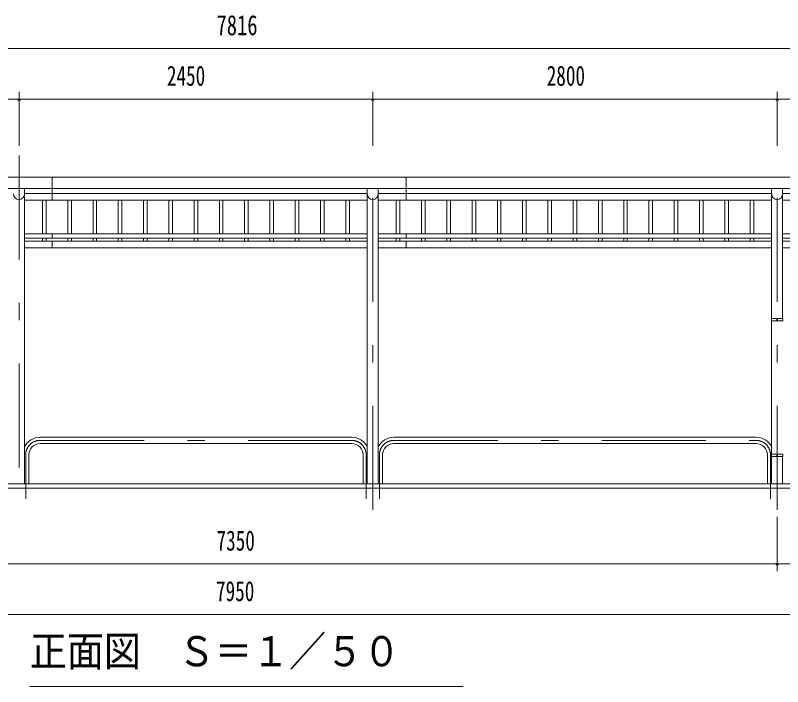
# Model space of a CAD drawing. Units: millimetres, scale not verified, with parts at other scales. Extents: x -23448 to 23452, y -10500 to 10500.
# Drawn here: x -921 to 4393, y 420 to 5067 of the extents above; entities that cross this region are included whole.
import ezdxf
from ezdxf.enums import TextEntityAlignment as Align

# ---------------------------------------------------------------- set-up
doc = ezdxf.new("R2010")
doc.units = ezdxf.units.MM
doc.header["$LTSCALE"] = 60
doc.linetypes.add('USER3', pattern=[24, 12, -5, 2, -5])
for name, color, linetype, lineweight in [('0-2_1-0BOLD', 7, 'Continuous', 18), ('0-3_1-2CENTER', 3, 'USER3', 18), ('0-4_1-4THIN', 4, 'Continuous', 18), ('0-5_1-5DIM', 3, 'Continuous', 18)]:
    doc.layers.add(name, color=color, linetype=linetype, lineweight=lineweight)
doc.styles.add('ＭＳ ゴシック', font='')
doc.styles.get('ＭＳ ゴシック').set_extended_font_data('MS Gothic')

msp = doc.modelspace()

# ---------------------------------------------------------------- linework, layer by layer
at = {"layer": '0-2_1-0BOLD'}
for p, q in [((-665.47, 3788.06), (-665.47, 3947.67)), ((1784.53, 3788.06), (1784.53, 3947.67)), ((-3228.47, 3868.72), (4587.53, 3868.72)), ((-857.32, 3868.72), (-857.32, 1824.67)), ((1516.38, 3834.18), (-857.32, 3834.18)), ((1516.38, 1824.67), (1516.38, 3868.72)), ((1592.68, 3868.72), (1592.68, 1824.67)), ((4316.38, 3834.18), (1592.68, 3834.18)), ((4316.38, 2967.43), (4316.38, 3868.72)), ((4392.68, 3868.72), (4392.68, 2967.43)), ((4587.53, 3834.18), (4392.68, 3834.18)), ((-857.32, 3788.06), (1516.38, 3788.06)), ((1592.68, 3788.06), (4316.38, 3788.06)), ((4392.68, 3788.06), (4587.53, 3788.06)), ((-857.32, 3554.11), (1516.38, 3554.11)), ((1516.38, 3524.57), (-857.32, 3524.57)), ((-665.47, 3524.57), (-665.47, 3554.11)), ((4316.38, 3554.11), (1592.68, 3554.11)), ((1592.68, 3524.57), (4316.38, 3524.57)), ((1784.53, 3524.57), (1784.53, 3554.11)), ((4587.53, 3554.11), (4392.68, 3554.11)), ((4392.68, 3524.57), (4587.53, 3524.57)), ((-857.32, 3503.67), (1516.39, 3503.67)), ((1516.39, 3458.67), (-857.32, 3458.67)), ((-665.47, 3458.67), (-665.47, 3503.67)), ((4316.38, 3503.67), (1592.68, 3503.67)), ((1592.68, 3458.67), (4316.38, 3458.67)), ((1784.53, 3458.67), (1784.53, 3503.67)), ((4587.53, 3503.67), (4392.68, 3503.67)), ((4316.38, 2029.06), (4316.38, 2951.43)), ((4351.48, 2967.43), (4351.48, 2951.43)), ((4357.59, 2959.43), (4351.48, 2959.43)), ((4357.59, 2951.43), (4357.59, 2967.43)), ((-749.12, 2146.02), (1408.17, 2146.02)), ((1700.89, 2146.02), (4208.18, 2146.02)), ((1408.17, 2103.32), (-749.12, 2103.32)), ((4208.18, 2103.32), (1700.89, 2103.32)), ((-827.77, 1824.67), (-827.77, 2024.67)), ((1486.82, 2024.67), (1486.82, 1824.67)), ((1622.24, 1824.67), (1622.24, 2024.67)), ((4286.84, 2024.67), (4286.84, 1824.67)), ((4351.48, 2029.06), (4351.48, 2013.06)), ((4357.59, 2021.06), (4351.48, 2021.06)), ((4357.59, 2013.06), (4357.59, 2029.06)), ((4316.38, 1824.67), (4316.38, 2013.06)), ((4392.68, 2013.06), (4392.68, 1824.67)), ((-3595.47, 1794.67), (4954.54, 1794.67))]:
    msp.add_line(p, q, dxfattribs=at)
for points in [[(4392.68, 3458.67), (4587.53, 3458.67), (4587.53, 3947.67), (-3228.47, 3947.67)], [(4654.53, 1824.67), (-3295.47, 1824.67), (-3295.47, 1794.67)]]:
    msp.add_lwpolyline(points, dxfattribs=at)
for points in [[(4394.29, 2967.43), (4314.78, 2967.43), (4314.78, 2951.43), (4394.29, 2951.43)], [(4394.29, 2029.06), (4314.78, 2029.06), (4314.78, 2013.06), (4394.29, 2013.06)]]:
    msp.add_lwpolyline(points, close=True, dxfattribs=at)
for centre, radius, start, end in [((-895.47, 3830.57), 38.15, 180, 0), ((1554.53, 3830.57), 38.15, 180, 0), ((4354.53, 3830.57), 38.15, 180, 0), ((-749.12, 2024.67), 121.35, 90, 153.07823), ((1408.17, 2024.67), 121.35, 26.91106, 90), ((1700.89, 2024.67), 121.35, 90, 153.08894), ((4208.18, 2024.67), 121.35, 26.92177, 90), ((-749.12, 2024.67), 78.65, 90, 180), ((1408.17, 2024.67), 78.65, 0, 90), ((1700.89, 2024.67), 78.65, 90, 180), ((4208.18, 2024.67), 78.65, 0, 90)]:
    msp.add_arc(centre, radius, start, end, dxfattribs=at)
at = {"layer": '0-3_1-2CENTER'}
for p, q in [((-895.47, 4097.68), (-895.47, 1644.67)), ((1554.53, 1644.67), (1554.53, 4097.68)), ((4354.53, 1644.67), (4354.53, 4097.68)), ((-749.12, 2124.67), (1408.17, 2124.67)), ((1700.89, 2124.67), (4208.18, 2124.67)), ((-849.12, 1719.67), (-849.12, 2024.67)), ((1508.17, 2024.67), (1508.17, 1719.67)), ((1600.89, 1719.67), (1600.89, 2024.67)), ((4308.18, 2024.67), (4308.18, 1719.67))]:
    msp.add_line(p, q, dxfattribs=at)
for centre, start, end in [((-749.12, 2024.67), 90, 180), ((1408.17, 2024.67), 0, 90), ((1700.89, 2024.67), 90, 180), ((4208.18, 2024.67), 0, 90)]:
    msp.add_arc(centre, 100, start, end, dxfattribs=at)
at = {"layer": '0-4_1-4THIN'}
for p, q in [((-732.97, 3788.06), (-732.97, 3554.11)), ((-707.97, 3554.11), (-707.97, 3788.06)), ((-557.97, 3554.11), (-557.97, 3788.06)), ((-532.97, 3788.06), (-532.97, 3554.11)), ((-382.97, 3788.06), (-382.97, 3554.11)), ((-357.97, 3554.11), (-357.97, 3788.06)), ((-207.97, 3554.11), (-207.97, 3788.06)), ((-182.97, 3788.06), (-182.97, 3554.11)), ((-32.97, 3788.06), (-32.97, 3554.11)), ((-7.97, 3554.11), (-7.97, 3788.06)), ((142.03, 3554.11), (142.03, 3788.06)), ((167.03, 3788.06), (167.03, 3554.11)), ((317.03, 3788.06), (317.03, 3554.11)), ((342.03, 3554.11), (342.03, 3788.06)), ((492.03, 3554.11), (492.03, 3788.06)), ((517.03, 3788.06), (517.03, 3554.11)), ((667.03, 3788.06), (667.03, 3554.11)), ((692.03, 3554.11), (692.03, 3788.06)), ((842.03, 3554.11), (842.03, 3788.06)), ((867.03, 3788.06), (867.03, 3554.11)), ((1017.03, 3788.06), (1017.03, 3554.11)), ((1042.03, 3554.11), (1042.03, 3788.06)), ((1192.03, 3554.11), (1192.03, 3788.06)), ((1217.03, 3788.06), (1217.03, 3554.11)), ((1367.03, 3788.06), (1367.03, 3554.11)), ((1392.03, 3554.11), (1392.03, 3788.06)), ((1717.03, 3554.11), (1717.03, 3788.06)), ((1742.03, 3788.06), (1742.03, 3554.11)), ((1892.03, 3788.06), (1892.03, 3554.11)), ((1917.03, 3554.11), (1917.03, 3788.06)), ((2067.03, 3554.11), (2067.03, 3788.06)), ((2092.03, 3788.06), (2092.03, 3554.11)), ((2242.03, 3788.06), (2242.03, 3554.11)), ((2267.03, 3554.11), (2267.03, 3788.06)), ((2417.03, 3554.11), (2417.03, 3788.06)), ((2442.03, 3788.06), (2442.03, 3554.11)), ((2592.03, 3788.06), (2592.03, 3554.11)), ((2617.03, 3554.11), (2617.03, 3788.06)), ((2767.03, 3554.11), (2767.03, 3788.06)), ((2792.03, 3788.06), (2792.03, 3554.11)), ((2942.03, 3788.06), (2942.03, 3554.11)), ((2967.03, 3554.11), (2967.03, 3788.06)), ((3117.03, 3554.11), (3117.03, 3788.06)), ((3142.03, 3788.06), (3142.03, 3554.11)), ((3292.03, 3788.06), (3292.03, 3554.11)), ((3317.03, 3554.11), (3317.03, 3788.06)), ((3467.03, 3554.11), (3467.03, 3788.06)), ((3492.03, 3788.06), (3492.03, 3554.11)), ((3642.03, 3788.06), (3642.03, 3554.11)), ((3667.03, 3554.11), (3667.03, 3788.06)), ((3817.03, 3554.11), (3817.03, 3788.06)), ((3842.03, 3788.06), (3842.03, 3554.11)), ((3992.03, 3788.06), (3992.03, 3554.11)), ((4017.03, 3554.11), (4017.03, 3788.06)), ((4167.03, 3554.11), (4167.03, 3788.06)), ((4192.03, 3788.06), (4192.03, 3554.11)), ((-732.97, 3524.57), (-732.97, 3503.67)), ((-707.97, 3503.67), (-707.97, 3524.57)), ((-557.97, 3503.67), (-557.97, 3524.57)), ((-532.97, 3524.57), (-532.97, 3503.67)), ((-382.97, 3524.57), (-382.97, 3503.67)), ((-357.97, 3503.67), (-357.97, 3524.57)), ((-207.97, 3503.67), (-207.97, 3524.57)), ((-182.97, 3524.57), (-182.97, 3503.67)), ((-32.97, 3524.57), (-32.97, 3503.67)), ((-7.97, 3503.67), (-7.97, 3524.57)), ((142.03, 3503.67), (142.03, 3524.57)), ((167.03, 3524.57), (167.03, 3503.67)), ((317.03, 3524.57), (317.03, 3503.67)), ((342.03, 3503.67), (342.03, 3524.57)), ((492.03, 3503.67), (492.03, 3524.57)), ((517.03, 3524.57), (517.03, 3503.67)), ((667.03, 3524.57), (667.03, 3503.67)), ((692.03, 3503.67), (692.03, 3524.57)), ((842.03, 3503.67), (842.03, 3524.57)), ((867.03, 3524.57), (867.03, 3503.67)), ((1017.03, 3524.57), (1017.03, 3503.67)), ((1042.03, 3503.67), (1042.03, 3524.57)), ((1192.03, 3503.67), (1192.03, 3524.57)), ((1217.03, 3524.57), (1217.03, 3503.67)), ((1367.03, 3524.57), (1367.03, 3503.67)), ((1392.03, 3503.67), (1392.03, 3524.57)), ((1717.03, 3503.67), (1717.03, 3524.57)), ((1742.03, 3524.57), (1742.03, 3503.67)), ((1892.03, 3524.57), (1892.03, 3503.67)), ((1917.03, 3503.67), (1917.03, 3524.57)), ((2067.03, 3503.67), (2067.03, 3524.57)), ((2092.03, 3524.57), (2092.03, 3503.67)), ((2242.03, 3524.57), (2242.03, 3503.67)), ((2267.03, 3503.67), (2267.03, 3524.57)), ((2417.03, 3503.67), (2417.03, 3524.57)), ((2442.03, 3524.57), (2442.03, 3503.67)), ((2592.03, 3524.57), (2592.03, 3503.67)), ((2617.03, 3503.67), (2617.03, 3524.57)), ((2767.03, 3503.67), (2767.03, 3524.57)), ((2792.03, 3524.57), (2792.03, 3503.67)), ((2942.03, 3524.57), (2942.03, 3503.67)), ((2967.03, 3503.67), (2967.03, 3524.57)), ((3117.03, 3503.67), (3117.03, 3524.57)), ((3142.03, 3524.57), (3142.03, 3503.67)), ((3292.03, 3524.57), (3292.03, 3503.67)), ((3317.03, 3503.67), (3317.03, 3524.57)), ((3467.03, 3503.67), (3467.03, 3524.57)), ((3492.03, 3524.57), (3492.03, 3503.67)), ((3642.03, 3524.57), (3642.03, 3503.67)), ((3667.03, 3503.67), (3667.03, 3524.57)), ((3817.03, 3503.67), (3817.03, 3524.57)), ((3842.03, 3524.57), (3842.03, 3503.67)), ((3992.03, 3524.57), (3992.03, 3503.67)), ((4017.03, 3503.67), (4017.03, 3524.57)), ((4167.03, 3503.67), (4167.03, 3524.57)), ((4192.03, 3524.57), (4192.03, 3503.67))]:
    msp.add_line(p, q, dxfattribs=at)
at = {"layer": '0-5_1-5DIM'}
for p, q in [((-3228.47, 4837.67), (4587.53, 4837.67)), ((-895.47, 4537.67), (-895.47, 4162.67)), ((1554.53, 4162.67), (1554.53, 4537.67)), ((4354.53, 4162.67), (4354.53, 4537.67)), ((-2995.47, 4487.67), (-895.47, 4487.67)), ((-885.47, 4487.67), (-905.47, 4487.67)), ((-895.47, 4487.67), (1554.53, 4487.67)), ((1564.53, 4487.67), (1544.53, 4487.67)), ((1554.53, 4487.67), (4354.53, 4487.67)), ((4364.53, 4487.67), (4344.53, 4487.67)), ((4354.53, 4487.67), (4587.53, 4487.67)), ((4354.53, 1219.67), (4354.53, 1594.67)), ((-2995.47, 1269.67), (4354.53, 1269.67)), ((4364.53, 1269.67), (4344.53, 1269.67)), ((4354.53, 1269.67), (4654.53, 1269.67)), ((4654.53, 919.67), (-3295.47, 919.67)), ((-820.46, 419.67), (2179.54, 419.67))]:
    msp.add_line(p, q, dxfattribs=at)
for centre in [(-895.47, 4487.67), (1554.53, 4487.67), (4354.53, 4487.67), (4354.53, 1269.67)]:
    msp.add_arc(centre, 10, 180, 0, dxfattribs=at)

# ---------------------------------------------------------------- texts
at = {"layer": '0-5_1-5DIM', "color": 7, "style": 'ＭＳ ゴシック'}
for s, height, width, p in [('7816', 139.3, 0.75, (472.18, 4887.67)), ('2450', 139.3, 0.7, (128.83, 4537.67)), ('2800', 139.3, 0.7, (2758.89, 4537.67)), ('7350', 139.3, 0.7, (472.51, 1319.67)), ('7950', 139.3, 0.7, (468.85, 969.67)), ('正面図\u3000Ｓ＝１／５０', 208.9, 0.9, (-820.46, 498.17))]:
    msp.add_text(s, height=height, dxfattribs=dict(at, width=width)).set_placement(p, align=Align.BOTTOM_LEFT)

doc.saveas('drawing.dxf')
